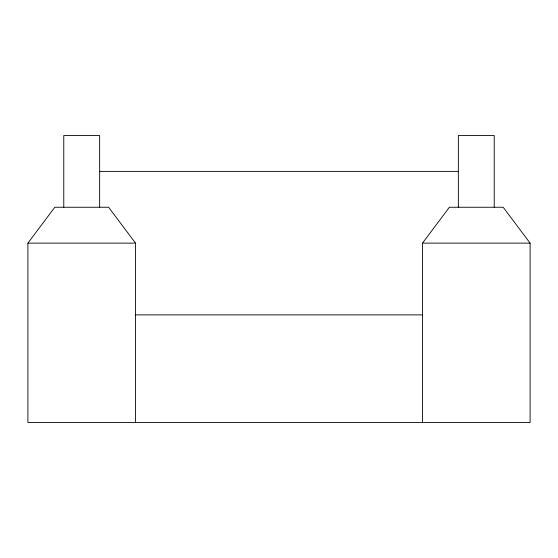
<?xml version="1.0" encoding="UTF-8"?>
<svg xmlns="http://www.w3.org/2000/svg" width="558" height="558" viewBox="0 0 558 558"><rect width="100%" height="100%" fill="white"/><g stroke="black" fill="none" stroke-linecap="round" stroke-linejoin="round"><path stroke-width="0.84" d="M422.483 422.483L422.483 243.128L449.392 207.255L503.197 207.255L530.1 243.128L530.1 422.483L27.9 422.483L27.9 243.128L54.803 207.255L108.608 207.255L135.517 243.128L135.517 422.483M99.645 171.383L458.355 171.383M27.9 243.128L135.517 243.128M422.483 243.128L530.1 243.128M135.517 314.872L422.483 314.872M494.228 207.423L494.228 135.517L458.355 135.517L458.355 207.611M99.645 207.611L99.645 135.517L63.772 135.517L63.772 207.423"/></g></svg>
